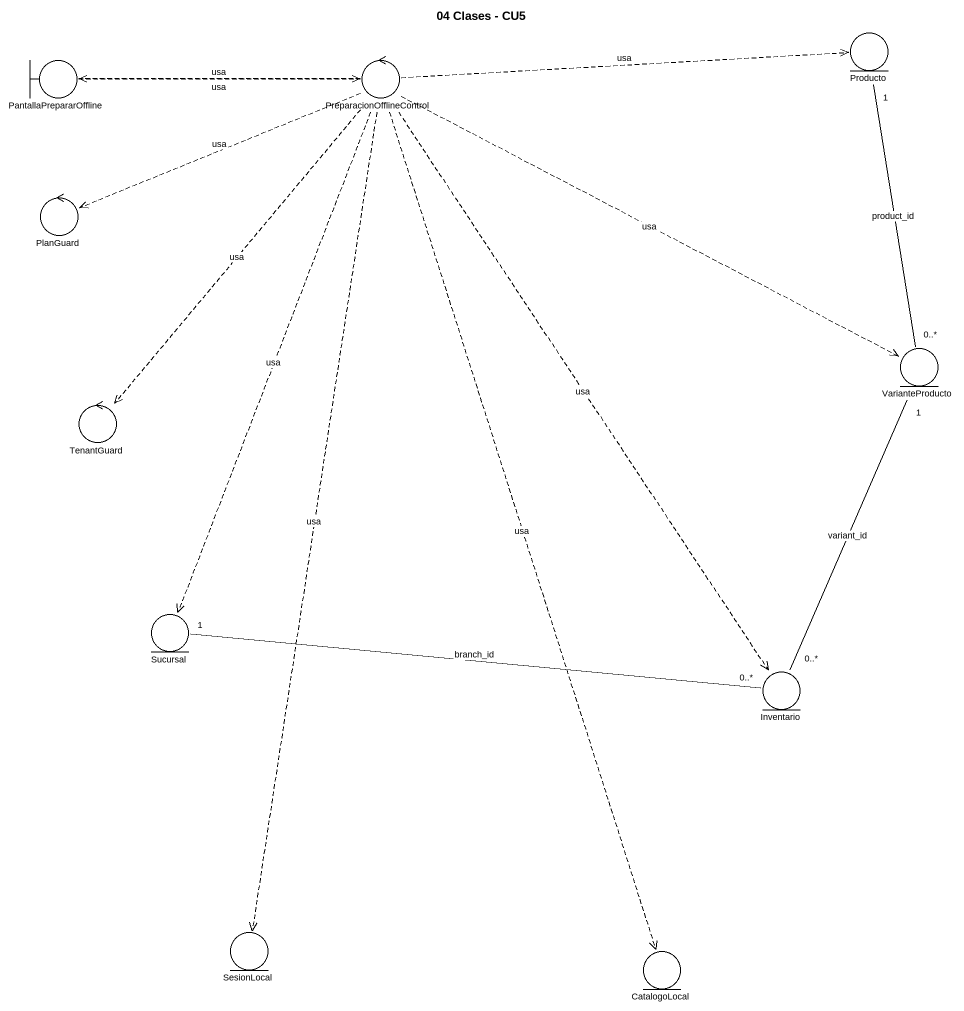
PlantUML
@startuml
title 04 Clases - CU5
boundary PantallaPrepararOffline
control PreparacionOfflineControl
entity Producto
control PlanGuard
entity VarianteProducto
control TenantGuard
entity Sucursal
entity Inventario
entity SesionLocal
entity CatalogoLocal
PantallaPrepararOffline .right.> PreparacionOfflineControl : usa
PreparacionOfflineControl .left.> PantallaPrepararOffline : usa
PreparacionOfflineControl .right.> Producto : usa
PreparacionOfflineControl .left.> PlanGuard : usa
PreparacionOfflineControl ..> VarianteProducto : usa
PreparacionOfflineControl ..> TenantGuard : usa
PreparacionOfflineControl ..> Sucursal : usa
PreparacionOfflineControl ..> Inventario : usa
PreparacionOfflineControl ..> SesionLocal : usa
PreparacionOfflineControl ..> CatalogoLocal : usa
VarianteProducto "0..*" -up- "1" Producto : product_id
Inventario "0..*" -up- "1" VarianteProducto : variant_id
Inventario "0..*" -left- "1" Sucursal : branch_id
@enduml
